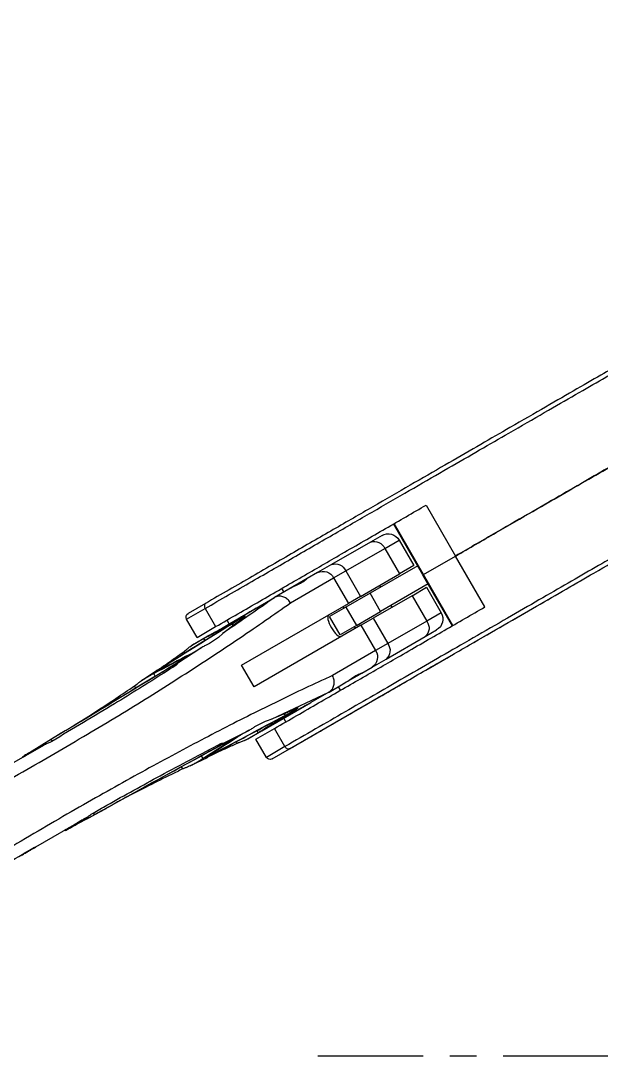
# Model space of a CAD drawing. Header units: millimetres. Extents: x 36 to 3196, y 27 to 5967.
# Drawn here: x 326.8 to 465, y 843.9 to 1090.5 of the extents above; entities that cross this region are included whole.
import ezdxf

# ---------------------------------------------------------------- set-up
doc = ezdxf.new("R2010")
doc.units = ezdxf.units.MM
doc.linetypes.add('CENTER', pattern=[50.8, 31.75, -6.35, 6.35, -6.35])
doc.layers.add('02_Center Line', color=1, linetype='CENTER')
doc.layers.add('08_Dimension.Annotation', color=2, linetype='Continuous')

# ---------------------------------------------------------------- blocks, each defined once
blk = doc.blocks.new('A$C1af0320f')
at = {"color": 8, "linetype": 'Continuous', "lineweight": 25}
for p, q in [((139.87, 270.51), (153.87, 270.51)), ((153.87, 261.67), (153.87, 270.51)), ((167.87, 270.51), (153.87, 270.51)), ((139.87, 261.67), (153.87, 261.67)), ((139.87, 261.55), (153.87, 261.55)), ((151.37, 261.55), (151.37, 248.46)), ((153.87, 261.67), (153.87, 261.55)), ((153.87, 261.67), (167.87, 261.67)), ((153.87, 261.55), (167.87, 261.55)), ((156.37, 261.55), (156.37, 248.46)), ((150.87, 260.79), (143.87, 260.79)), ((143.87, 260.79), (143.87, 256.81)), ((150.87, 256.81), (150.87, 260.79)), ((163.87, 260.79), (156.87, 260.79)), ((156.87, 260.79), (156.87, 256.81)), ((163.87, 256.81), (163.87, 260.79)), ((140.87, 254.63), (140.87, 257.79)), ((143.87, 256.81), (143.87, 246.08)), ((150.87, 256.81), (143.87, 256.81)), ((150.87, 256.81), (150.87, 246.08)), ((163.87, 256.81), (156.87, 256.81)), ((156.87, 246.08), (156.87, 256.81)), ((163.87, 246.08), (163.87, 256.81)), ((166.87, 257.79), (166.87, 254.63)), ((140.87, 243.9), (140.87, 254.63)), ((166.87, 254.63), (166.87, 243.9)), ((151.37, 251.29), (150.87, 251.29)), ((156.87, 251.29), (156.37, 251.29)), ((151.37, 248.46), (156.37, 248.46)), ((151.37, 241.81), (151.37, 248.46)), ((156.37, 248.46), (156.37, 241.81)), ((143.87, 246.08), (143.87, 242.76)), ((150.87, 246.08), (143.87, 246.08)), ((150.87, 242.76), (150.87, 246.08)), ((163.87, 246.08), (156.87, 246.08)), ((156.87, 246.08), (156.87, 242.76)), ((163.87, 242.76), (163.87, 246.08)), ((140.87, 240.09), (140.87, 243.9)), ((143.87, 242.76), (143.87, 230.87)), ((150.87, 242.76), (143.87, 242.76)), ((150.87, 242.76), (150.87, 213.39)), ((156.37, 241.81), (151.37, 241.81)), ((151.37, 241.81), (151.37, 237.29)), ((156.37, 241.81), (156.37, 237.29)), ((163.87, 242.76), (156.87, 242.76)), ((156.87, 213.39), (156.87, 242.76)), ((163.87, 230.87), (163.87, 242.76)), ((166.87, 243.9), (166.87, 240.09)), ((140.87, 237.2), (140.87, 240.09)), ((150.87, 241.29), (151.37, 241.29)), ((156.37, 241.29), (156.87, 241.29)), ((166.87, 240.09), (166.87, 237.2)), ((140.87, 237.2), (140.87, 236.76)), ((151.37, 237.29), (156.37, 237.29)), ((166.87, 237.2), (166.87, 232.14)), ((140.87, 232.23), (140.87, 236.76)), ((140.87, 228.22), (140.87, 232.14)), ((166.87, 232.14), (166.87, 228.22)), ((140.87, 230.76), (139.87, 230.76)), ((167.87, 230.76), (166.87, 230.76)), ((140.87, 228.2), (140.87, 228.22)), ((140.87, 228.2), (140.87, 223.2)), ((142.12, 213.25), (140.87, 228.2)), ((166.87, 228.22), (166.87, 228.2)), ((166.87, 223.2), (166.87, 228.2)), ((140.87, 209.76), (140.87, 223.2)), ((166.87, 217.03), (166.87, 223.2)), ((166.75, 217.26), (166.87, 217.26)), ((139.87, 215.76), (140.87, 215.76)), ((141.24, 216.31), (141.05, 216.31)), ((141.76, 216.36), (141.29, 216.36)), ((165.98, 216.36), (166.45, 216.36)), ((166.5, 216.31), (166.69, 216.31)), ((166.87, 215.76), (166.87, 217.03)), ((166.87, 215.76), (167.87, 215.76)), ((133.87, 208.51), (133.87, 213.3)), ((134.87, 212.62), (139.87, 212.62)), ((134.87, 212.62), (134.87, 207.51)), ((139.87, 207.51), (139.87, 212.62)), ((142.41, 211.91), (142.12, 213.25)), ((150.87, 213.39), (156.87, 213.39)), ((165.62, 213.25), (165.33, 211.91)), ((172.87, 212.62), (167.87, 212.62)), ((167.87, 207.51), (167.87, 212.62)), ((172.87, 207.51), (172.87, 212.62)), ((173.87, 213.3), (173.87, 208.51)), ((140.87, 209.64), (140.87, 205.84)), ((142.46, 211.62), (142.41, 211.91)), ((142.6, 209.31), (142.46, 211.62)), ((165.28, 211.62), (165.14, 209.31)), ((165.33, 211.91), (165.28, 211.62)), ((166.87, 205.84), (166.87, 209.64)), ((134.87, 207.51), (139.87, 207.51)), ((141.5, 208.76), (140.92, 208.76)), ((142.89, 200.18), (142.51, 207.25)), ((165.23, 207.25), (164.85, 200.18)), ((166.24, 208.76), (166.82, 208.76)), ((167.87, 207.51), (172.87, 207.51)), ((140.87, 205.84), (140.87, 205.81)), ((140.87, 205.81), (140.95, 205.05)), ((166.79, 205.05), (166.87, 205.81)), ((166.87, 205.81), (166.87, 205.84)), ((141.69, 203.19), (141.22, 203.19)), ((166.05, 203.19), (166.52, 203.19)), ((141.86, 195.23), (142.2, 190.79)), ((142.2, 197.22), (141.92, 197.22)), ((143.25, 196.32), (142.91, 196.32)), ((164.46, 196.32), (164.83, 196.32)), ((165.54, 197.22), (165.82, 197.22)), ((165.54, 190.79), (165.88, 195.23)), ((142.93, 194.26), (142.17, 194.26)), ((164.81, 194.26), (165.57, 194.26)), ((143.05, 188.85), (142.45, 188.85)), ((164.69, 188.85), (165.29, 188.85)), ((143.4, 168.13), (143.7, 157.3)), ((164.04, 157.3), (164.34, 168.13)), ((143.51, 165.27), (144.02, 165.27)), ((163.72, 165.27), (164.23, 165.27)), ((143.87, 163.24), (143.57, 163.24)), ((143.84, 149.3), (143.86, 162.96)), ((164.17, 163.24), (163.87, 163.24)), ((163.88, 162.96), (163.9, 149.3)), ((143.87, 157.52), (143.87, 157.28)), ((163.87, 157.52), (163.87, 157.28))]:
    blk.add_line(p, q, dxfattribs=at)
at = {"color": 8, "linetype": 'Continuous', "lineweight": 25, "flags": 128}
for points in [[(153.87, 236.36), (153.28, 236.38), (152.72, 236.43), (152.2, 236.52), (151.75, 236.64), (151.38, 236.79), (151.1, 236.95), (150.93, 237.13), (150.87, 237.32)], [(156.87, 237.32), (156.81, 237.13), (156.64, 236.95), (156.36, 236.79), (155.99, 236.64), (155.54, 236.52), (155.02, 236.43), (154.46, 236.38), (153.87, 236.36)]]:
    blk.add_lwpolyline(points, dxfattribs=at)
at = {"color": 8, "linetype": 'Continuous', "lineweight": 25}
for centre, radius, start, end in [((143.87, 257.79), 3, 90, 180), ((163.87, 257.79), 3, 0, 90), ((143.51, 254.14), 2.69, 82.412, 169.5138), ((164.23, 254.14), 2.69, 10.4861, 97.5882), ((143.51, 243.41), 2.69, 82.4118, 169.514), ((164.23, 243.41), 2.69, 10.4859, 97.5884), ((143.72, 239.91), 2.85, 86.905, 176.5279), ((164.02, 239.91), 2.85, 3.472, 93.0951), ((134.87, 208.51), 1, 180, 270), ((172.87, 208.51), 1, 270, 0)]:
    blk.add_arc(centre, radius, start, end, dxfattribs=at)
for centre, major_axis, ratio, start_param, end_param in [((-2446.07, 180.72), (2589.94, 0), 0.341267, 0.036805, 0.044258), ((2753.81, 180.72), (2589.94, 0), 0.341267, 3.097335, 3.104787), ((-2446.07, 68.46), (0, 3282.89), 0.788919, 4.752066, 4.757207), ((-2446.07, 69.98), (0, 3282.89), 0.788919, 4.751156, 4.756992), ((2753.81, 69.98), (0, 3282.89), 0.788919, 1.526193, 1.532029), ((2753.81, 68.46), (0, 3282.89), 0.788919, 1.525979, 1.531119), ((-2446.07, 264.2), (2589.94, 0), 0.72128, 6.246157, 6.25094), ((-2446.07, 261.87), (2589.94, 0), 0.72128, 6.246984, 6.25201), ((2753.81, 261.87), (2589.94, 0), 0.72128, 3.172768, 3.177794), ((2753.81, 264.2), (2589.94, 0), 0.72128, 3.173838, 3.178621), ((-2446.07, 115.44), (0, 2923.8), 0.885813, 4.73173, 4.741933), ((2753.81, 115.44), (0, 2923.8), 0.885813, 1.541252, 1.551455), ((-2446.07, 116.83), (0, 2923.8), 0.885813, 4.728954, 4.739579), ((2753.81, 116.83), (0, 2923.8), 0.885813, 1.543606, 1.554231), ((-2446.07, 158.82), (2589.94, 0), 0.111316, 0.003458, 0.015303), ((2753.81, 158.82), (2589.94, 0), 0.111316, 3.12629, 3.138134), ((-2446.07, 157.42), (2589.94, 0), 0.111316, 0.000327, 0.011305), ((2753.81, 157.42), (2589.94, 0), 0.111316, 3.130288, 3.141266)]:
    blk.add_ellipse(centre, major_axis=major_axis, ratio=ratio, start_param=start_param, end_param=end_param, dxfattribs=at)
for points, knots in [([(133.87, 213.3), (133.87, 217.84), (133.87, 226.94), (133.87, 239.67), (133.87, 251.69), (133.87, 262.59), (133.87, 272.42), (133.87, 281.29), (133.87, 289.51), (133.87, 297.99), (133.87, 306.49), (133.87, 314.71), (133.87, 321.58), (133.87, 327.38), (133.87, 332.34), (133.87, 335.06), (133.87, 336.42)], [0, 0, 0, 0, 0.068708, 0.13752, 0.206337, 0.27505, 0.338042, 0.401098, 0.464171, 0.527186, 0.611648, 0.696167, 0.780644, 0.853759, 0.926892, 1, 1, 1, 1]), ([(134.87, 335.43), (134.87, 334.42), (134.87, 332.39), (134.87, 328.8), (134.87, 325), (134.87, 320.68), (134.87, 315.53), (134.87, 309.63), (134.87, 303.28), (134.87, 296.26), (134.87, 288.65), (134.87, 280.47), (134.87, 271.62), (134.87, 262.59), (134.87, 253.54), (134.87, 245.18), (134.87, 237.04), (134.87, 229.2), (134.87, 221.09), (134.87, 215.45), (134.87, 212.62)], [0, 0, 0, 0, 0.054764, 0.109531, 0.164427, 0.219319, 0.282553, 0.345795, 0.409338, 0.472878, 0.535684, 0.598488, 0.661754, 0.725017, 0.777617, 0.830307, 0.872631, 0.914955, 0.957477, 1, 1, 1, 1]), ([(153.87, 270.51), (153.87, 274.3), (153.87, 281.86), (153.87, 291.89), (153.87, 301.12), (153.87, 309.2), (153.87, 316.5), (153.87, 322.94), (153.87, 328.4), (153.87, 333.52), (153.87, 336.11), (153.87, 337.4)], [0, 0, 0, 0, 0.112173, 0.224216, 0.336303, 0.448334, 0.560182, 0.670233, 0.78001, 0.88985, 1, 1, 1, 1]), ([(153.87, 335.43), (153.87, 334.02), (153.87, 331.21), (153.87, 326.03), (153.87, 320.58), (153.87, 313.99), (153.87, 306.98), (153.87, 299.15), (153.87, 290.45), (153.87, 281.05), (153.87, 274.03), (153.87, 270.51)], [0, 0, 0, 0, 0.111984, 0.223773, 0.33569, 0.447667, 0.559582, 0.669658, 0.77975, 0.889807, 1, 1, 1, 1]), ([(172.87, 212.62), (172.87, 216.94), (172.87, 225.57), (172.87, 237.69), (172.87, 249.18), (172.87, 259.99), (172.87, 270.1), (172.87, 279.51), (172.87, 288.21), (172.87, 297.16), (172.87, 306.08), (172.87, 314.66), (172.87, 320.89), (172.87, 326.13), (172.87, 330.9), (172.87, 333.92), (172.87, 335.43)], [0, 0, 0, 0, 0.065312, 0.130715, 0.19612, 0.261436, 0.327803, 0.394246, 0.46071, 0.527106, 0.616334, 0.705627, 0.794866, 0.840397, 0.920206, 1, 1, 1, 1]), ([(173.87, 336.42), (173.87, 335.15), (173.87, 332.61), (173.87, 327.99), (173.87, 322.45), (173.87, 315.62), (173.87, 307.01), (173.87, 298.06), (173.87, 289.09), (173.87, 280.37), (173.87, 270.93), (173.87, 260.8), (173.87, 249.95), (173.87, 238.44), (173.87, 226.28), (173.87, 217.62), (173.87, 213.3)], [0, 0, 0, 0, 0.068378, 0.136779, 0.205169, 0.294369, 0.383623, 0.472812, 0.539207, 0.60567, 0.672113, 0.73848, 0.803817, 0.869243, 0.934667, 1, 1, 1, 1]), ([(139.87, 212.62), (139.87, 216.71), (139.87, 224.89), (139.87, 236.42), (139.87, 248.01), (139.87, 259.53), (139.87, 266.85), (139.87, 270.51)], [0, 0, 0, 0, 0.186543, 0.373164, 0.559854, 0.779934, 1, 1, 1, 1]), ([(167.87, 212.62), (167.87, 216.71), (167.87, 224.89), (167.87, 236.42), (167.87, 248.01), (167.87, 259.53), (167.87, 266.85), (167.87, 270.51)], [0, 0, 0, 0, 0.186543, 0.373164, 0.559854, 0.779934, 1, 1, 1, 1]), ([(140.87, 232.14), (140.89, 232.7), (140.94, 233.83), (141.08, 235.19), (141.07, 236.25), (140.92, 236.94), (140.89, 237.12), (140.87, 237.2)], [0, 0, 0, 0, 0.20276, 0.411072, 0.617511, 0.830235, 1, 1, 1, 1]), ([(166.87, 237.2), (166.85, 237.1), (166.8, 236.89), (166.66, 236.12), (166.67, 235.01), (166.82, 233.67), (166.85, 232.61), (166.87, 232.14)], [0, 0, 0, 0, 0.20276, 0.411071, 0.617511, 0.830236, 1, 1, 1, 1]), ([(140.87, 228.22), (140.9, 228.51), (140.97, 229.1), (141.49, 229.89), (142.25, 230.5), (143.08, 230.8), (143.63, 230.87), (143.85, 230.87), (143.87, 230.87)], [0, 0, 0, 0, 0.214605, 0.429209, 0.643842, 0.858532, 0.989259, 1, 1, 1, 1]), ([(143.87, 230.87), (143.93, 230.21), (144.43, 225.08), (145.22, 215.06), (146.07, 200.14), (146.62, 184.3), (146.89, 167.41), (146.87, 149.45), (146.53, 130.41), (145.92, 110.58), (145.26, 96.69), (144.93, 89.74)], [0, 0, 0, 0, 0.018058, 0.138979, 0.260005, 0.38103, 0.50195, 0.626405, 0.750975, 0.875545, 1, 1, 1, 1]), ([(162.81, 89.74), (162.49, 96.61), (161.83, 110.35), (161.22, 129.98), (160.88, 148.82), (160.84, 166.97), (161.11, 184.37), (161.71, 200.94), (162.6, 216.58), (163.45, 226.11), (163.87, 230.87)], [0, 0, 0, 0, 0.123075, 0.246261, 0.369446, 0.492521, 0.619329, 0.74626, 0.87319, 1, 1, 1, 1]), ([(163.87, 230.87), (163.89, 230.87), (164.11, 230.87), (164.66, 230.8), (165.49, 230.5), (166.25, 229.89), (166.77, 229.1), (166.84, 228.51), (166.87, 228.22)], [0, 0, 0, 0, 0.010741, 0.141468, 0.356158, 0.570791, 0.785395, 1, 1, 1, 1]), ([(166.87, 228.2), (166.8, 227.52), (166.34, 222.72), (165.95, 217.62), (165.62, 213.25)], [0, 0, 0, 0, 0.140044, 1, 1, 1, 1]), ([(140.87, 209.64), (140.89, 209.86), (140.94, 210.3), (140.98, 211.42), (141.01, 212.86), (141.02, 214.59), (141.01, 216.57), (140.98, 218.71), (140.93, 220.94), (140.89, 222.44), (140.87, 223.2)], [0, 0, 0, 0, 0.126364, 0.252728, 0.379096, 0.505463, 0.631775, 0.758086, 0.879043, 1, 1, 1, 1]), ([(166.87, 223.2), (166.85, 222.41), (166.8, 220.84), (166.76, 218.55), (166.73, 216.39), (166.72, 214.43), (166.73, 212.72), (166.76, 211.33), (166.81, 210.26), (166.85, 209.85), (166.87, 209.64)], [0, 0, 0, 0, 0.126364, 0.252729, 0.379096, 0.505463, 0.631775, 0.758086, 0.879043, 1, 1, 1, 1]), ([(141.29, 216.36), (141.28, 216.7), (141.26, 217.37), (141.25, 218.36), (141.24, 219.18), (141.26, 219.76), (141.28, 220.03), (141.31, 219.98), (141.33, 219.85), (141.33, 219.83)], [0, 0, 0, 0, 0.16001, 0.320024, 0.479937, 0.639782, 0.799664, 0.959676, 1, 1, 1, 1]), ([(166.41, 219.83), (166.42, 219.9), (166.45, 220.06), (166.48, 219.86), (166.49, 219.35), (166.5, 218.58), (166.48, 217.63), (166.46, 216.86), (166.45, 216.44), (166.45, 216.36)], [0, 0, 0, 0, 0.160166, 0.320336, 0.480395, 0.640311, 0.800156, 0.960038, 1, 1, 1, 1]), ([(141.05, 216.31), (141.05, 216.59), (141.04, 217.16), (141.06, 217.72), (141.09, 217.97), (141.13, 217.87), (141.17, 217.45), (141.22, 216.74), (141.25, 216.04), (141.27, 215.63), (141.27, 215.54)], [0, 0, 0, 0, 0.137466, 0.274933, 0.412432, 0.550051, 0.687815, 0.825682, 0.963563, 1, 1, 1, 1]), ([(166.47, 215.54), (166.48, 215.87), (166.51, 216.51), (166.56, 217.28), (166.6, 217.79), (166.64, 217.98), (166.68, 217.81), (166.69, 217.33), (166.7, 216.75), (166.69, 216.39), (166.69, 216.31)], [0, 0, 0, 0, 0.137806, 0.2756071, 0.4134766, 0.5513604, 0.6891655, 0.826833, 0.9643647, 1, 1, 1, 1]), ([(140.92, 208.76), (140.95, 209.09), (141, 209.69), (141.04, 211.17), (141.07, 213.2), (141.05, 215.12), (141.05, 216.31)], [0, 0, 0, 0, 0.255898, 0.456684, 0.663301, 1, 1, 1, 1]), ([(166.69, 216.31), (166.69, 215.4), (166.68, 213.77), (166.69, 211.83), (166.73, 209.98), (166.79, 209.23), (166.82, 208.76)], [0, 0, 0, 0, 0.255913, 0.455868, 0.661615, 1, 1, 1, 1]), ([(133.87, 213.3), (133.87, 213.28), (133.87, 213.23), (133.9, 213.11), (134.01, 212.93), (134.23, 212.76), (134.53, 212.65), (134.76, 212.63), (134.87, 212.62)], [0, 0, 0, 0, 0.044298, 0.14139, 0.356046, 0.570696, 0.785347, 1, 1, 1, 1]), ([(173.87, 213.3), (173.87, 213.28), (173.87, 213.23), (173.84, 213.11), (173.73, 212.93), (173.51, 212.76), (173.21, 212.65), (172.98, 212.63), (172.87, 212.62)], [0, 0, 0, 0, 0.044298, 0.141391, 0.356048, 0.570695, 0.785351, 1, 1, 1, 1]), ([(140.95, 205.05), (140.94, 205.23), (140.92, 205.74), (140.9, 206.62), (140.89, 207.55), (140.89, 208.3), (140.91, 208.64), (140.92, 208.75), (140.92, 208.76)], [0, 0, 0, 0, 0.118058, 0.330703, 0.543112, 0.755337, 0.967516, 1, 1, 1, 1]), ([(142.51, 207.25), (142.51, 207.57), (142.53, 208.21), (142.61, 208.9), (142.61, 209.2), (142.6, 209.31)], [0, 0, 0, 0, 0.390508, 0.780224, 1, 1, 1, 1]), ([(142.51, 207.25), (142.51, 207.08), (142.52, 206.58), (142.53, 205.74), (142.54, 204.85), (142.53, 204.27), (142.53, 204.05), (142.52, 203.98)], [0, 0, 0, 0, 0.122144, 0.370395, 0.618523, 0.866578, 1, 1, 1, 1]), ([(165.14, 209.31), (165.14, 209.1), (165.14, 208.7), (165.23, 207.94), (165.23, 207.43), (165.23, 207.25)], [0, 0, 0, 0, 0.389239, 0.777865, 1, 1, 1, 1]), ([(165.22, 203.98), (165.21, 204.13), (165.2, 204.44), (165.2, 205.24), (165.21, 206.2), (165.23, 206.9), (165.23, 207.24), (165.23, 207.25)], [0, 0, 0, 0, 0.248285, 0.496571, 0.744826, 0.993115, 1, 1, 1, 1]), ([(166.82, 208.76), (166.83, 208.64), (166.85, 208.41), (166.85, 207.68), (166.84, 206.77), (166.82, 205.85), (166.8, 205.28), (166.79, 205.05)], [0, 0, 0, 0, 0.212325, 0.424651, 0.636879, 0.84912, 1, 1, 1, 1]), ([(140.95, 205.05), (140.98, 204.74), (141.04, 204.12), (141.18, 203.51), (141.21, 203.27), (141.22, 203.19)], [0, 0, 0, 0, 0.400767, 0.800516, 1, 1, 1, 1]), ([(166.52, 203.19), (166.54, 203.37), (166.6, 203.73), (166.75, 204.43), (166.78, 204.89), (166.79, 205.05)], [0, 0, 0, 0, 0.402259, 0.803806, 1, 1, 1, 1]), ([(141.22, 203.19), (141.31, 202.28), (141.54, 199.98), (141.75, 197.61), (141.87, 196.18)], [0, 0, 0, 0, 0.395693, 1, 1, 1, 1]), ([(142.61, 203.64), (142.62, 203.73), (142.63, 203.92), (142.66, 203.76), (142.69, 203.3), (142.72, 202.61), (142.73, 202.05), (142.74, 201.81)], [0, 0, 0, 0, 0.208471, 0.416939, 0.625477, 0.834075, 1, 1, 1, 1]), ([(165, 201.81), (165.01, 202.11), (165.03, 202.73), (165.06, 203.42), (165.09, 203.82), (165.11, 203.9), (165.12, 203.72), (165.13, 203.64)], [0, 0, 0, 0, 0.2085694, 0.4171389, 0.6257414, 0.8343342, 1, 1, 1, 1]), ([(165.87, 196.19), (165.92, 196.87), (166.13, 199.25), (166.35, 201.55), (166.52, 203.19)], [0, 0, 0, 0, 0.287225, 1, 1, 1, 1]), ([(142.91, 196.32), (142.91, 196.65), (142.89, 197.31), (142.88, 198.33), (142.87, 199.22), (142.88, 199.87), (142.89, 200.09), (142.89, 200.18)], [0, 0, 0, 0, 0.20567, 0.411343, 0.616961, 0.822534, 1, 1, 1, 1]), ([(143.12, 199.77), (143.1, 199.93), (143.06, 200.24), (142.92, 200.32), (142.9, 200.22), (142.89, 200.18)], [0, 0, 0, 0, 0.392129, 0.783582, 1, 1, 1, 1]), ([(164.78, 200.25), (164.78, 200.26), (164.75, 200.31), (164.65, 200.12), (164.62, 199.86), (164.62, 199.77)], [0, 0, 0, 0, 0.126451, 0.683777, 1, 1, 1, 1]), ([(164.85, 200.18), (164.85, 200.13), (164.86, 199.98), (164.87, 199.49), (164.86, 198.68), (164.85, 197.7), (164.84, 196.88), (164.83, 196.44), (164.83, 196.32)], [0, 0, 0, 0, 0.101857, 0.307416, 0.512908, 0.718378, 0.923876, 1, 1, 1, 1]), ([(141.83, 198.68), (141.84, 198.35), (141.86, 197.67), (141.87, 196.69), (141.88, 195.86), (141.87, 195.42), (141.86, 195.26), (141.86, 195.23)], [0, 0, 0, 0, 0.233654, 0.467309, 0.700854, 0.934327, 1, 1, 1, 1]), ([(144.02, 165.15), (144.01, 166.4), (143.96, 172.64), (143.76, 184.47), (143.35, 194.39), (143.12, 199.77)], [0, 0, 0, 0, 0.102551, 0.512819, 1, 1, 1, 1]), ([(164.62, 199.77), (164.56, 198.65), (164.31, 193.06), (163.92, 181.8), (163.79, 171.01), (163.72, 165.15)], [0, 0, 0, 0, 0.102551, 0.512819, 1, 1, 1, 1]), ([(165.88, 195.23), (165.88, 195.3), (165.87, 195.5), (165.86, 196.06), (165.87, 196.93), (165.88, 197.85), (165.9, 198.44), (165.91, 198.68)], [0, 0, 0, 0, 0.126678, 0.360176, 0.593553, 0.826911, 1, 1, 1, 1]), ([(142.09, 195.05), (142.09, 194.96), (142.07, 194.77), (142.04, 194.93), (142, 195.39), (141.96, 196.14), (141.94, 196.8), (141.93, 197.17), (141.92, 197.22)], [0, 0, 0, 0, 0.194647, 0.389288, 0.584027, 0.77886, 0.973716, 1, 1, 1, 1]), ([(165.82, 197.22), (165.81, 196.9), (165.78, 196.25), (165.74, 195.48), (165.71, 194.97), (165.67, 194.79), (165.65, 194.9), (165.65, 195.03), (165.65, 195.05)], [0, 0, 0, 0, 0.194789, 0.389578, 0.584426, 0.779274, 0.974034, 1, 1, 1, 1]), ([(142.2, 190.79), (142.19, 190.97), (142.18, 191.48), (142.16, 192.34), (142.16, 193.26), (142.16, 193.92), (142.17, 194.16), (142.17, 194.26)], [0, 0, 0, 0, 0.127298, 0.363746, 0.600044, 0.83623, 1, 1, 1, 1]), ([(165.57, 194.26), (165.57, 194.11), (165.58, 193.8), (165.58, 192.99), (165.57, 192.04), (165.55, 191.27), (165.54, 190.86), (165.54, 190.79)], [0, 0, 0, 0, 0.236343, 0.472689, 0.708992, 0.945339, 1, 1, 1, 1]), ([(142.2, 190.79), (142.23, 190.47), (142.28, 189.84), (142.41, 189.21), (142.44, 188.94), (142.45, 188.85)], [0, 0, 0, 0, 0.397797, 0.794585, 1, 1, 1, 1]), ([(165.29, 188.85), (165.32, 189.04), (165.36, 189.42), (165.5, 190.15), (165.53, 190.63), (165.54, 190.79)], [0, 0, 0, 0, 0.399151, 0.7976, 1, 1, 1, 1]), ([(142.45, 188.85), (142.52, 187.87), (142.72, 184.91), (143.01, 180.06), (143.25, 175.41), (143.36, 172.74), (143.39, 171.99)], [0, 0, 0, 0, 0.181566, 0.544709, 0.871909, 1, 1, 1, 1]), ([(164.36, 172.17), (164.45, 174.12), (164.62, 177.96), (164.93, 183.51), (165.17, 187.07), (165.29, 188.85)], [0, 0, 0, 0, 0.338923, 0.669421, 1, 1, 1, 1]), ([(143.39, 171.98), (143.39, 171.65), (143.4, 170.99), (143.41, 169.97), (143.41, 169.09), (143.41, 168.44), (143.4, 168.23), (143.4, 168.13)], [0, 0, 0, 0, 0.207447, 0.414895, 0.622318, 0.829719, 1, 1, 1, 1]), ([(164.34, 168.13), (164.34, 168.19), (164.33, 168.35), (164.33, 168.86), (164.33, 169.69), (164.34, 170.68), (164.35, 171.47), (164.35, 171.88), (164.35, 171.98)], [0, 0, 0, 0, 0.1081316, 0.3154892, 0.5228181, 0.7301357, 0.9374703, 1, 1, 1, 1]), ([(143.57, 163.24), (143.56, 163.3), (143.55, 163.43), (143.54, 164.03), (143.52, 164.69), (143.52, 165.13), (143.51, 165.27)], [0, 0, 0, 0, 0.292554, 0.585106, 0.877673, 1, 1, 1, 1]), ([(164.17, 163.24), (164.18, 163.3), (164.19, 163.43), (164.2, 164.03), (164.22, 164.69), (164.22, 165.13), (164.23, 165.27)], [0, 0, 0, 0, 0.292554, 0.585106, 0.877673, 1, 1, 1, 1]), ([(143.86, 162.96), (143.86, 162.79), (143.86, 162.29), (143.86, 161.46), (143.86, 160.63), (143.86, 160.05), (143.86, 159.8), (143.86, 159.81), (143.85, 159.82)], [0, 0, 0, 0, 0.099032, 0.29555, 0.492067, 0.688584, 0.885101, 1, 1, 1, 1]), ([(143.86, 162.96), (143.87, 163.29), (143.91, 163.95), (144.01, 164.68), (144.02, 165.03), (144.02, 165.15)], [0, 0, 0, 0, 0.392434, 0.783984, 1, 1, 1, 1]), ([(163.72, 165.15), (163.73, 164.91), (163.75, 164.45), (163.86, 163.65), (163.88, 163.14), (163.88, 162.96)], [0, 0, 0, 0, 0.392266, 0.783882, 1, 1, 1, 1]), ([(163.88, 162.96), (163.88, 162.79), (163.88, 162.29), (163.88, 161.46), (163.88, 160.63), (163.88, 160.05), (163.88, 159.81), (163.88, 159.82), (163.88, 159.82)], [0, 0, 0, 0, 0.104745, 0.312599, 0.520454, 0.728308, 0.93616, 1, 1, 1, 1]), ([(143.7, 157.3), (143.7, 157.64), (143.69, 158.32), (143.69, 159.28), (143.69, 160.05), (143.69, 160.56), (143.7, 160.71), (143.7, 160.69), (143.7, 160.68)], [0, 0, 0, 0, 0.187825, 0.37565, 0.563465, 0.751279, 0.939098, 1, 1, 1, 1]), ([(164.04, 160.68), (164.04, 160.68), (164.04, 160.68), (164.05, 160.25), (164.05, 159.55), (164.05, 158.64), (164.04, 157.85), (164.04, 157.41), (164.04, 157.3)], [0, 0, 0, 0, 0.18783, 0.375662, 0.563484, 0.751298, 0.939113, 1, 1, 1, 1]), ([(143.05, 111.7), (143.1, 113.12), (143.37, 120.26), (143.74, 132.75), (143.9, 143.32), (143.97, 148.57)], [0, 0, 0, 0, 0.1118479, 0.5593094, 1, 1, 1, 1]), ([(143.83, 145.13), (143.84, 145.45), (143.84, 146.1), (143.84, 147.13), (143.84, 148.06), (143.84, 148.79), (143.84, 149.19), (143.84, 149.27), (143.84, 149.3)], [0, 0, 0, 0, 0.17962, 0.359242, 0.538861, 0.718479, 0.898097, 1, 1, 1, 1]), ([(143.97, 148.57), (143.97, 148.76), (143.95, 149.15), (143.85, 149.33), (143.84, 149.31), (143.84, 149.3)], [0, 0, 0, 0, 0.406072, 0.811569, 1, 1, 1, 1])]:
    blk.add_open_spline(points, degree=3, knots=knots, dxfattribs=at)

msp = doc.modelspace()

# ---------------------------------------------------------------- linework, layer by layer
at = {"layer": '02_Center Line'}
for p, q in [((390.77, 917.1338), (783.6839, 1143.9828)), ((1997.3785, 843.9131), (397.4854, 843.9131))]:
    msp.add_line(p, q, dxfattribs=at)

# ---------------------------------------------------------------- block references
at = {"layer": '08_Dimension.Annotation', "xscale": -1, "rotation": 299.9999999999999}
msp.add_blockref('A$C1af0320f', (272.9848, 694.5508), dxfattribs=at)

doc.saveas('drawing.dxf')
